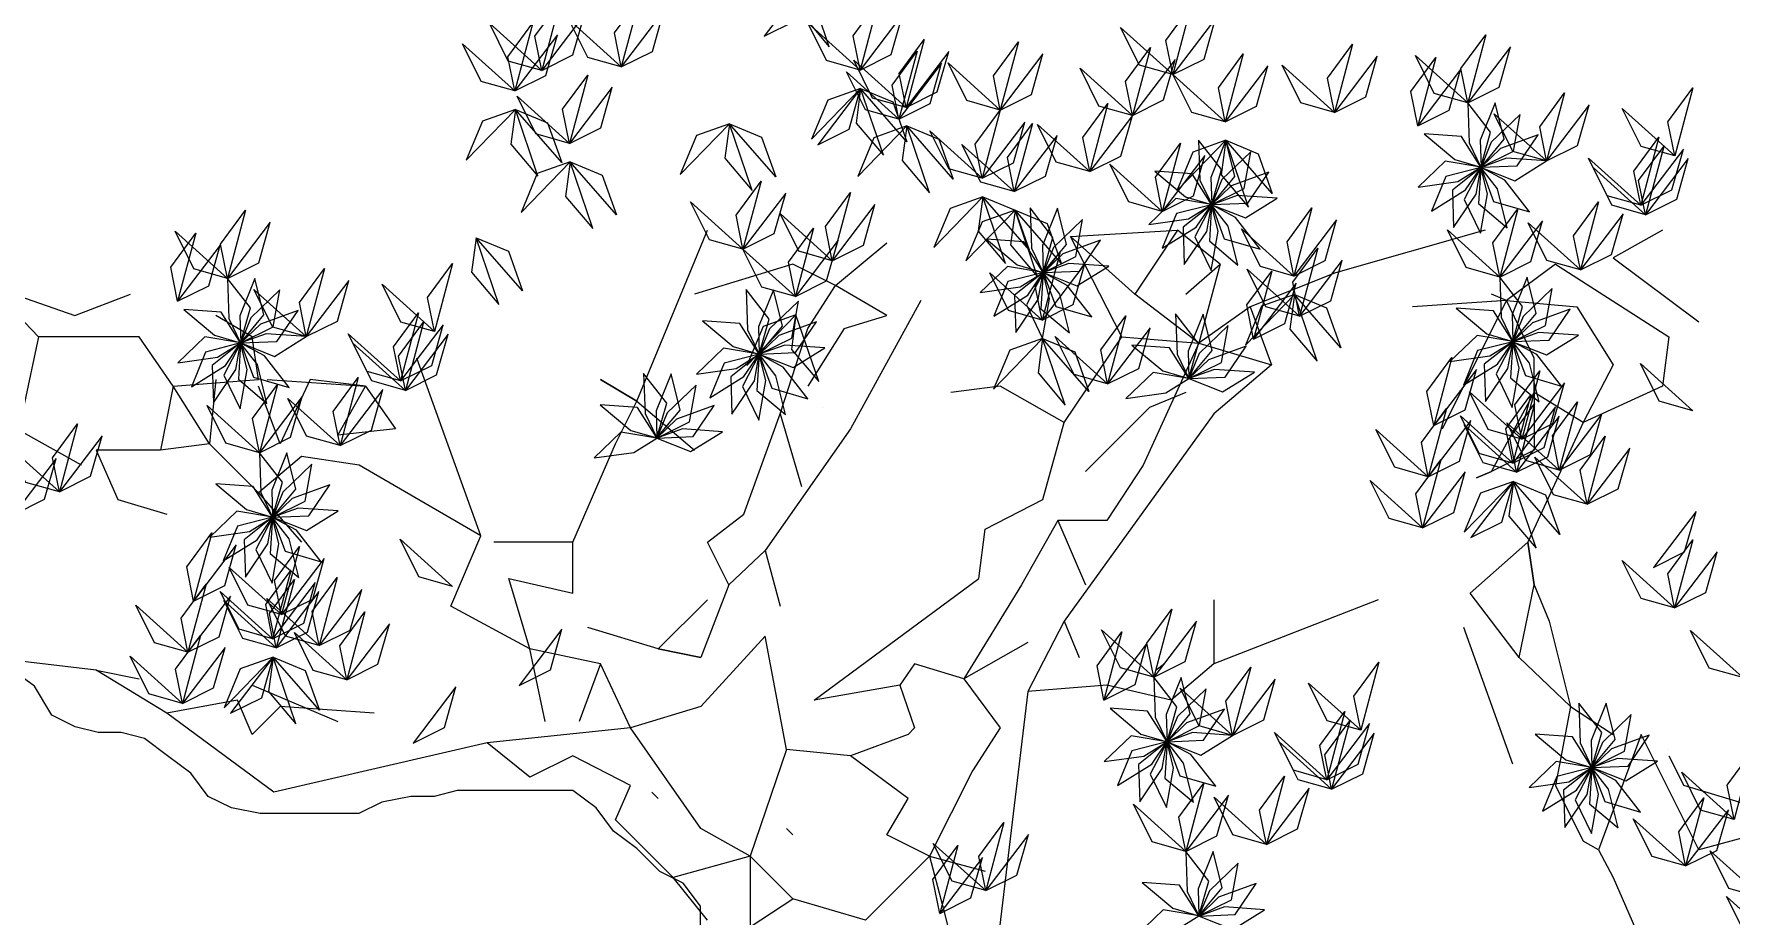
# Model space of a CAD drawing. Header units: inches. Extents: x 4350 to 28384, y -6772 to 993.
# Drawn here: x 15000.1 to 15144.4, y -863.1 to -788.1 of the extents above; entities that cross this region are included whole.
import ezdxf

# ---------------------------------------------------------------- set-up
doc = ezdxf.new("R2010")
doc.units = ezdxf.units.IN
doc.header["$MEASUREMENT"] = 0
doc.layers.add('ARREDAMENTO', color=2, linetype='Continuous', lineweight=18)

# ---------------------------------------------------------------- blocks, each defined once
blk = doc.blocks.new('jacaranda')
at = {"layer": 'ARREDAMENTO'}
for p, q in [((13969.01, 19360.82), (13975.01, 19375.36)), ((14005.91, 19374.82), (14014.99, 19375.36)), ((14014.99, 19375.36), (14011.36, 19369.91)), ((14018.63, 19372.45), (14014.99, 19375.36)), ((14041.16, 19375.36), (14028.44, 19371.73)), ((14056.25, 19375.36), (14052.07, 19373)), ((13985.91, 19370.64), (13990.28, 19374.27)), ((14011.36, 19369.91), (14005.91, 19374.82)), ((14010.27, 19366.28), (14005.91, 19374.82)), ((13982.28, 19372.45), (13973.92, 19369.91)), ((13985.91, 19370.64), (13982.28, 19372.45)), ((14015.72, 19369.91), (14018.63, 19372.45)), ((14018.63, 19372.45), (14016.81, 19365.73)), ((14047.16, 19372.45), (14042.98, 19369.37)), ((14047.16, 19372.45), (14047.16, 19372.45)), ((14047.16, 19372.45), (14056.79, 19366.28)), ((14052.07, 19373), (14059.34, 19367.55)), ((13913.94, 19370.64), (13921.21, 19368.09)), ((13918.12, 19366.28), (13913.94, 19370.64)), ((13983.55, 19367), (13985.91, 19370.64)), ((13990.28, 19368.09), (13985.91, 19370.64)), ((14028.44, 19371.73), (14021.17, 19368.82)), ((13921.21, 19368.09), (13925.94, 19369.91)), ((13993.18, 19369.37), (13987.19, 19358.46)), ((14016.81, 19365.73), (14011.36, 19369.91)), ((14042.98, 19369.37), (14034.99, 19368.82)), ((14037.53, 19358.46), (14042.98, 19369.37)), ((14042.98, 19369.37), (14041.71, 19369.91)), ((14045.34, 19364.46), (14042.98, 19369.37)), ((14042.98, 19369.37), (14048.98, 19368.82)), ((13936.3, 19366.28), (13933.21, 19368.09)), ((13986.64, 19367), (13990.28, 19368.09)), ((14021.17, 19368.82), (14016.81, 19365.73)), ((14021.17, 19368.82), (14022.99, 19363.91)), ((14048.98, 19368.82), (14052.07, 19363.91)), ((13918.12, 19366.28), (13916.85, 19360.28)), ((13926.67, 19366.28), (13918.12, 19366.28)), ((13929.57, 19362.1), (13926.67, 19366.28)), ((13936.84, 19362.64), (13936.3, 19366.28)), ((13981.19, 19359.73), (13983.55, 19367)), ((13986.64, 19367), (13983.55, 19362.1)), ((14005.36, 19359.01), (14010.27, 19366.28)), ((14010.27, 19366.28), (14016.81, 19365.73)), ((14056.79, 19366.28), (14056.25, 19362.1)), ((14016.81, 19365.73), (14012.09, 19355.37)), ((14016.81, 19365.73), (14022.99, 19363.91)), ((13955.74, 19349.37), (13950.29, 19364.46)), ((14022.99, 19363.91), (14018.08, 19359.73)), ((14045.34, 19361.55), (14045.34, 19364.46)), ((14052.07, 19363.91), (14049.52, 19359.01)), ((13929.57, 19362.1), (13928.48, 19356.64)), ((13929.57, 19362.1), (13936.84, 19362.64)), ((13932.66, 19357.19), (13929.57, 19362.1)), ((13933.21, 19362.64), (13932.66, 19357.19)), ((13938.66, 19357.19), (13936.84, 19362.1)), ((13937.57, 19362.64), (13945.93, 19362.1)), ((13941.21, 19362.64), (13938.66, 19357.19)), ((13945.93, 19362.1), (13941.21, 19362.64)), ((13943.57, 19357.92), (13945.93, 19362.1)), ((13945.93, 19362.1), (13948.47, 19358.46)), ((13969.01, 19360.82), (13965.92, 19362.64)), ((13965.92, 19362.64), (13969.01, 19360.82)), ((13999.91, 19362.1), (13995.73, 19361.55)), ((14005.36, 19359.01), (13999.91, 19362.1)), ((14056.25, 19362.1), (14049.52, 19359.01)), ((13967.19, 19357.19), (13969.01, 19360.82)), ((13969.01, 19360.82), (13973.92, 19356.64)), ((14015.72, 19361.55), (14012.63, 19360.28)), ((14041.71, 19354.83), (14045.34, 19361.55)), ((14049.52, 19359.01), (14045.34, 19361.55)), ((14045.34, 19361.55), (14045.34, 19356.64)), ((13921.76, 19355.37), (13913.94, 19359.73)), ((13978.1, 19351.19), (13981.19, 19359.73)), ((13981.19, 19359.73), (13983.01, 19353.55)), ((13984.82, 19360.28), (13984.82, 19360.28)), ((14018.08, 19359.73), (14005.36, 19342.1)), ((14012.63, 19360.28), (14007.18, 19354.83)), ((13948.47, 19358.46), (13943.57, 19357.92)), ((13987.19, 19358.46), (13979.92, 19348.1)), ((14003.54, 19352.46), (14005.36, 19359.01)), ((14049.52, 19359.01), (14044.8, 19348.83)), ((13928.48, 19356.64), (13923.03, 19356.64)), ((13923.03, 19356.64), (13924.85, 19352.46)), ((13932.66, 19357.19), (13928.48, 19356.64)), ((13936.84, 19353.01), (13932.66, 19357.19)), ((13963.56, 19348.83), (13967.19, 19357.19)), ((14045.34, 19356.64), (14041.71, 19354.83)), ((13940.48, 19356.1), (13936.84, 19353.01)), ((13945.39, 19355.37), (13940.48, 19356.1)), ((13955.74, 19349.37), (13945.39, 19355.37)), ((14012.09, 19355.37), (14009, 19350.65)), ((14041.71, 19354.83), (14040.44, 19354.28)), ((14040.44, 19354.28), (14041.71, 19354.83)), ((13924.85, 19352.46), (13929.03, 19351.19)), ((13936.84, 19353.01), (13940.48, 19348.83)), ((13998.64, 19349.92), (14003.54, 19352.46)), ((13975.01, 19348.83), (13978.1, 19351.19)), ((14004.82, 19350.65), (14001.73, 19345.19)), ((14009, 19350.65), (14004.82, 19350.65)), ((14004.82, 19350.65), (14007.18, 19345.19)), ((13953.2, 19343.38), (13955.74, 19349.37)), ((13998.09, 19345.74), (13998.64, 19349.92)), ((13963.56, 19348.83), (13956.84, 19348.83)), ((13963.56, 19344.47), (13963.56, 19348.83)), ((13976.83, 19345.19), (13975.01, 19348.83)), ((13979.92, 19348.1), (13976.83, 19345.19)), ((13979.92, 19348.1), (13981.19, 19343.38)), ((14044.8, 19348.83), (14039.89, 19344.47)), ((14045.34, 19345.19), (14044.8, 19348.83)), ((14044.8, 19348.83), (14045.34, 19345.19)), ((13959.92, 19339.74), (13958.11, 19345.74)), ((13958.11, 19345.74), (13963.56, 19344.47)), ((13976.83, 19345.19), (13974.46, 19339.01)), ((13984.1, 19335.38), (13998.09, 19345.74)), ((14001.73, 19345.19), (13996.82, 19337.2)), ((14044.07, 19339.01), (14045.34, 19345.19)), ((14045.34, 19345.19), (14046.62, 19342.1)), ((13959.92, 19339.74), (13953.2, 19343.38)), ((13975.01, 19343.92), (13970.83, 19339.74)), ((13975.01, 19343.92), (13975.01, 19343.92)), ((14032.08, 19343.92), (14018.08, 19338.47)), ((14018.08, 19343.92), (14018.08, 19338.47)), ((14044.07, 19339.01), (14039.89, 19344.47)), ((14005.36, 19342.1), (14002.27, 19336.11)), ((14005.36, 19342.1), (14006.63, 19339.01)), ((14046.62, 19342.1), (14048.43, 19334.83)), ((13970.83, 19339.74), (13964.83, 19341.56)), ((13979.92, 19340.83), (13974.46, 19334.83)), ((13981.73, 19331.2), (13979.92, 19340.83)), ((14002.27, 19340.29), (13996.82, 19337.2)), ((14043.53, 19329.93), (14039.35, 19341.56)), ((13923.03, 19337.92), (13913.94, 19339.01)), ((13965.92, 19338.47), (13959.92, 19339.74)), ((13961.2, 19333.56), (13959.92, 19339.74)), ((13970.83, 19339.74), (13974.46, 19339.01)), ((13974.46, 19339.01), (13970.83, 19339.74)), ((14048.43, 19334.83), (14044.07, 19339.01)), ((13929.03, 19334.29), (13923.03, 19337.92)), ((13923.03, 19337.92), (13926.67, 19337.2)), ((13965.92, 19338.47), (13964.1, 19333.56)), ((13968.47, 19333.02), (13965.92, 19338.47)), ((13992.64, 19338.47), (13991.37, 19336.65)), ((13996.82, 19337.2), (13992.64, 19338.47)), ((14013.9, 19338.47), (14013.18, 19337.92)), ((14018.08, 19338.47), (14014.45, 19335.38)), ((13936.3, 19336.65), (13943.57, 19333.56)), ((13991.37, 19336.65), (13984.1, 19335.38)), ((13991.37, 19336.65), (13992.64, 19333.02)), ((13996.82, 19337.2), (13999.91, 19333.02)), ((14002.27, 19336.11), (13999.36, 19311.75)), ((14009, 19336.65), (14002.27, 19336.11)), ((14014.45, 19335.38), (14009, 19336.65)), ((13935.03, 19335.38), (13929.03, 19334.29)), ((13936.3, 19332.47), (13935.03, 19335.38)), ((13938.66, 19334.83), (13936.3, 19332.47)), ((13946.66, 19334.29), (13938.66, 19334.83)), ((13974.46, 19334.83), (13968.47, 19333.02)), ((13974.46, 19334.83), (13968.47, 19333.02)), ((14048.43, 19334.83), (14047.16, 19328.11)), ((14048.43, 19334.83), (14052.07, 19332.47)), ((13938.12, 19327.56), (13929.03, 19334.29)), ((13946.66, 19334.29), (13946.66, 19334.29)), ((13956.29, 19331.74), (13938.12, 19327.56)), ((13968.47, 19333.02), (13956.29, 19331.74)), ((13959.92, 19328.84), (13956.29, 19331.74)), ((13974.46, 19324.47), (13968.47, 19333.02)), ((13992.09, 19332.47), (13987.19, 19330.65)), ((13992.64, 19333.02), (13992.09, 19332.47)), ((13999.91, 19333.02), (13997.55, 19329.38)), ((13999.91, 19333.02), (13997.55, 19329.38)), ((14054.43, 19332.47), (14050.8, 19322.66)), ((14059.34, 19322.66), (14054.43, 19332.47)), ((13963.56, 19330.65), (13959.92, 19328.84)), ((13968.47, 19328.11), (13963.56, 19330.65)), ((13981.73, 19331.2), (13978.64, 19322.11)), ((13987.19, 19330.65), (13981.73, 19331.2)), ((13992.09, 19327.02), (13987.19, 19330.65)), ((14056.79, 19331.2), (14056.79, 19331.2)), ((14056.79, 19330.65), (14058.07, 19328.11)), ((13997.55, 19329.38), (13993.91, 19322.11)), ((13967.19, 19325.2), (13968.47, 19328.11)), ((13970.28, 19327.56), (13970.83, 19327.02)), ((14047.16, 19328.11), (14049.52, 19323.38)), ((14070.24, 19324.47), (14058.07, 19328.11)), ((13990.28, 19323.93), (13992.09, 19327.02)), ((13972.1, 19320.29), (13967.19, 19325.2)), ((13978.64, 19322.11), (13974.46, 19324.47)), ((13981.73, 19324.47), (13982.28, 19323.93)), ((13993.91, 19322.11), (13990.28, 19323.93)), ((14050.8, 19322.66), (14049.52, 19323.38)), ((14064.06, 19323.93), (14059.34, 19322.66)), ((13978.64, 19322.11), (13972.1, 19320.29)), ((13982.28, 19318.48), (13978.64, 19322.11)), ((13978.64, 19322.11), (13978.64, 19316.11)), ((13988.46, 19316.66), (13993.91, 19322.11)), ((13993.91, 19322.11), (13995, 19317.93)), ((13993.91, 19322.11), (13998.64, 19320.84)), ((14050.8, 19322.66), (14052.07, 19320.29)), ((13975.01, 19316.66), (13972.1, 19320.29)), ((14052.07, 19320.29), (14054.43, 19314.84)), ((13973.92, 19318.48), (13973.92, 19318.48)), ((13978.64, 19316.11), (13982.28, 19318.48)), ((13988.46, 19316.66), (13982.28, 19318.48)), ((13995, 19317.93), (13997.55, 19308.12))]:
    blk.add_line(p, q, dxfattribs=at)
blk.add_lwpolyline([(13974.42, 19313.42), (13974.42, 19317.85), (13972.94, 19319.82), (13970.97, 19320.8), (13969, 19322.77), (13967.03, 19324.25), (13965.55, 19326.22), (13963.58, 19327.7), (13953.73, 19327.7), (13951.76, 19327.2), (13949.79, 19327.2), (13947.33, 19326.71), (13945.36, 19325.73), (13936.98, 19325.73), (13934.52, 19326.22), (13932.55, 19327.2), (13931.07, 19329.17), (13929.1, 19330.65), (13927.13, 19332.13), (13925.16, 19332.62), (13923.19, 19332.62), (13921.22, 19333.11), (13919.25, 19334.1), (13917.77, 19336.56), (13915.8, 19338.03)], dxfattribs=at)
at = {"layer": 'ARREDAMENTO', "lineweight": 0}
for points in [[(13979.83, 19391.85), (13982.48, 19393.17), (13983.46, 19396.63), (13979.83, 19391.85)], [(13983.46, 19396.63), (13983.07, 19393.69), (13985.38, 19390.95), (13983.46, 19396.63)], [(13960.92, 19388.94), (13960.34, 19391.84), (13962.46, 19394.73), (13960.92, 19388.94)], [(13960.92, 19388.94), (13963.58, 19390.26), (13964.55, 19393.71), (13960.92, 19388.94)], [(13967.69, 19389.24), (13967.11, 19392.14), (13969.23, 19395.03), (13967.69, 19389.24)], [(13967.69, 19389.24), (13970.35, 19390.56), (13971.32, 19394.01), (13967.69, 19389.24)], [(13988, 19388.96), (13987.41, 19391.87), (13989.54, 19394.76), (13988, 19388.96)], [(13988, 19388.96), (13990.65, 19390.29), (13991.63, 19393.74), (13988, 19388.96)], [(14014.61, 19388.59), (14014.02, 19391.49), (14016.15, 19394.38), (14014.61, 19388.59)], [(13960.92, 19388.94), (13958.07, 19389.74), (13956.47, 19392.96), (13960.92, 19388.94)], [(13958.63, 19387.19), (13958.04, 19390.1), (13960.17, 19392.99), (13958.63, 19387.19)], [(13967.69, 19389.24), (13964.84, 19390.04), (13963.24, 19393.26), (13967.69, 19389.24)], [(13988, 19388.96), (13985.15, 19389.77), (13983.55, 19392.98), (13988, 19388.96)], [(14014.61, 19388.59), (14011.76, 19389.39), (14010.16, 19392.6), (14014.61, 19388.59)], [(14014.61, 19388.59), (14017.26, 19389.91), (14018.24, 19393.36), (14014.61, 19388.59)], [(13958.63, 19387.19), (13955.77, 19388), (13954.17, 19391.21), (13958.63, 19387.19)], [(13958.63, 19387.19), (13961.28, 19388.51), (13962.26, 19391.96), (13958.63, 19387.19)], [(13991.92, 19385.79), (13991.33, 19388.69), (13993.46, 19391.58), (13991.92, 19385.79)], [(13999.93, 19385.56), (13999.35, 19388.47), (14001.47, 19391.36), (13999.93, 19385.56)], [(14011.17, 19385.1), (14010.59, 19388.01), (14012.71, 19390.9), (14011.17, 19385.1)], [(14028.36, 19385.36), (14027.77, 19388.27), (14029.9, 19391.16), (14028.36, 19385.36)], [(14039.69, 19386.19), (14039.11, 19389.09), (14041.23, 19391.98), (14039.69, 19386.19)], [(14039.69, 19386.19), (14042.35, 19387.51), (14043.32, 19390.96), (14039.69, 19386.19)], [(13991.92, 19385.79), (13989.07, 19386.59), (13987.47, 19389.81), (13991.92, 19385.79)], [(13991.31, 19384.8), (13990.72, 19387.7), (13992.85, 19390.59), (13991.31, 19384.8)], [(13991.31, 19384.8), (13993.96, 19386.12), (13994.94, 19389.57), (13991.31, 19384.8)], [(13991.92, 19385.79), (13994.57, 19387.11), (13995.55, 19390.56), (13991.92, 19385.79)], [(13999.93, 19385.56), (13997.08, 19386.37), (13995.48, 19389.58), (13999.93, 19385.56)], [(13999.93, 19385.56), (14002.58, 19386.88), (14003.56, 19390.34), (13999.93, 19385.56)], [(14011.17, 19385.1), (14013.82, 19386.43), (14014.8, 19389.88), (14011.17, 19385.1)], [(14019.06, 19384.57), (14018.48, 19387.47), (14020.6, 19390.36), (14019.06, 19384.57)], [(14019.06, 19384.57), (14021.71, 19385.89), (14022.69, 19389.34), (14019.06, 19384.57)], [(14028.36, 19385.36), (14025.5, 19386.17), (14023.9, 19389.38), (14028.36, 19385.36)], [(14028.36, 19385.36), (14031.01, 19386.69), (14031.99, 19390.14), (14028.36, 19385.36)], [(14035.44, 19384.24), (14034.86, 19387.15), (14036.99, 19390.04), (14035.44, 19384.24)], [(14039.69, 19386.19), (14036.84, 19386.99), (14035.24, 19390.21), (14039.69, 19386.19)], [(13963.28, 19382.73), (13962.7, 19385.64), (13964.83, 19388.53), (13963.28, 19382.73)], [(13991.31, 19384.8), (13988.45, 19385.6), (13986.85, 19388.82), (13991.31, 19384.8)], [(14011.17, 19385.1), (14008.32, 19385.91), (14006.72, 19389.12), (14011.17, 19385.1)], [(14019.06, 19384.57), (14016.21, 19385.37), (14014.61, 19388.59), (14019.06, 19384.57)], [(14035.44, 19384.24), (14038.1, 19385.56), (14039.07, 19389.02), (14035.44, 19384.24)], [(13963.28, 19382.73), (13960.43, 19383.54), (13958.83, 19386.75), (13963.28, 19382.73)], [(13963.28, 19382.73), (13965.94, 19384.06), (13966.91, 19387.51), (13963.28, 19382.73)], [(13988.05, 19387.4), (13985.26, 19386.4), (13983.88, 19383.09), (13988.05, 19387.4)], [(13984.42, 19382.62), (13987.07, 19383.94), (13988.05, 19387.4), (13984.42, 19382.62)], [(13988.05, 19387.4), (13987.66, 19384.46), (13989.98, 19381.72), (13988.05, 19387.4)], [(13988.05, 19387.4), (13990.79, 19386.26), (13991.99, 19382.88), (13988.05, 19387.4)], [(14046.39, 19381.24), (14045.81, 19384.14), (14047.93, 19387.03), (14046.39, 19381.24)], [(14057.3, 19381.67), (14056.71, 19384.57), (14058.84, 19387.46), (14057.3, 19381.67)], [(13958.68, 19385.62), (13955.89, 19384.63), (13954.5, 19381.32), (13958.68, 19385.62)], [(13958.68, 19385.62), (13958.29, 19382.68), (13960.6, 19379.94), (13958.68, 19385.62)], [(13958.68, 19385.62), (13961.41, 19384.48), (13962.62, 19381.1), (13958.68, 19385.62)], [(13998.39, 19379.77), (13997.8, 19382.67), (13999.93, 19385.56), (13998.39, 19379.77)], [(14007.54, 19380.33), (14006.96, 19383.24), (14009.08, 19386.13), (14007.54, 19380.33)], [(14007.54, 19380.33), (14010.19, 19381.65), (14011.17, 19385.1), (14007.54, 19380.33)], [(14039.69, 19386.19), (14039.81, 19382.78), (14040.81, 19380.7), (14041.64, 19383.68), (14039.69, 19386.19)], [(14042.02, 19386.17), (14040.75, 19383.01), (14040.82, 19380.7), (14042.78, 19383.08), (14042.02, 19386.17)], [(14044.14, 19385.2), (14041.69, 19382.84), (14040.82, 19380.7), (14043.58, 19382.07), (14044.14, 19385.2)], [(14046.39, 19381.24), (14043.54, 19382.04), (14041.94, 19385.26), (14046.39, 19381.24)], [(14046.39, 19381.24), (14049.04, 19382.56), (14050.02, 19386.01), (14046.39, 19381.24)], [(14057.3, 19381.67), (14054.44, 19382.47), (14052.84, 19385.69), (14057.3, 19381.67)], [(13976.89, 19384.41), (13974.09, 19383.41), (13972.71, 19380.1), (13976.89, 19384.41)], [(13976.89, 19384.41), (13976.5, 19381.47), (13978.81, 19378.73), (13976.89, 19384.41)], [(13976.89, 19384.41), (13979.62, 19383.27), (13980.83, 19379.89), (13976.89, 19384.41)], [(13991.97, 19384.22), (13989.18, 19383.22), (13987.8, 19379.91), (13991.97, 19384.22)], [(13991.97, 19384.22), (13991.58, 19381.28), (13993.9, 19378.54), (13991.97, 19384.22)], [(13991.97, 19384.22), (13994.71, 19383.08), (13995.91, 19379.7), (13991.97, 19384.22)], [(13998.39, 19379.77), (13995.54, 19380.57), (13993.94, 19383.79), (13998.39, 19379.77)], [(13998.39, 19379.77), (14001.04, 19381.09), (14002.02, 19384.54), (13998.39, 19379.77)], [(14001.12, 19378.63), (14000.54, 19381.53), (14002.67, 19384.42), (14001.12, 19378.63)], [(14007.54, 19380.33), (14004.69, 19381.14), (14003.09, 19384.35), (14007.54, 19380.33)], [(14001.12, 19378.63), (13998.27, 19379.43), (13996.67, 19382.64), (14001.12, 19378.63)], [(14001.12, 19378.63), (14003.78, 19379.95), (14004.76, 19383.4), (14001.12, 19378.63)], [(14013.71, 19376.94), (14013.12, 19379.85), (14015.25, 19382.74), (14013.71, 19376.94)], [(14019.11, 19383), (14016.32, 19382), (14014.94, 19378.69), (14019.11, 19383)], [(14016.78, 19383.02), (14016.9, 19379.61), (14017.91, 19377.54), (14018.74, 19380.51), (14016.78, 19383.02)], [(14019.11, 19383), (14017.84, 19379.84), (14017.91, 19377.53), (14019.87, 19379.91), (14019.11, 19383)], [(14019.11, 19383), (14018.72, 19380.06), (14021.04, 19377.32), (14019.11, 19383)], [(14019.11, 19383), (14021.85, 19381.86), (14023.05, 19378.48), (14019.11, 19383)], [(14035.98, 19383.54), (14038.59, 19381.35), (14040.81, 19380.7), (14039.15, 19383.31), (14035.98, 19383.54)], [(14045.69, 19383.46), (14042.49, 19382.29), (14040.82, 19380.7), (14043.9, 19380.83), (14045.69, 19383.46)], [(14054.41, 19377.47), (14053.82, 19380.37), (14055.95, 19383.26), (14054.41, 19377.47)], [(14054.82, 19376.66), (14054.23, 19379.57), (14056.36, 19382.46), (14054.82, 19376.66)], [(14054.41, 19377.47), (14057.06, 19378.79), (14058.04, 19382.24), (14054.41, 19377.47)], [(13963.34, 19381.17), (13960.54, 19380.17), (13959.16, 19376.86), (13963.34, 19381.17)], [(13963.34, 19381.17), (13962.95, 19378.23), (13965.26, 19375.49), (13963.34, 19381.17)], [(13963.34, 19381.17), (13966.07, 19380.03), (13967.28, 19376.65), (13963.34, 19381.17)], [(14013.71, 19376.94), (14010.85, 19377.75), (14009.25, 19380.96), (14013.71, 19376.94)], [(14013.71, 19376.94), (14016.36, 19378.26), (14017.34, 19381.71), (14013.71, 19376.94)], [(14021.23, 19382.03), (14018.78, 19379.67), (14017.91, 19377.53), (14020.67, 19378.9), (14021.23, 19382.03)], [(14035.47, 19379.01), (14038.84, 19379.48), (14040.8, 19380.7), (14037.76, 19381.21), (14035.47, 19379.01)], [(14036.62, 19376.98), (14039.51, 19378.79), (14040.8, 19380.69), (14037.82, 19379.93), (14036.62, 19376.98)], [(14038.49, 19375.59), (14040.4, 19378.42), (14040.81, 19380.69), (14038.39, 19378.77), (14038.49, 19375.59)], [(14040.77, 19375.09), (14041.36, 19378.45), (14040.81, 19380.69), (14039.38, 19377.95), (14040.77, 19375.09)], [(14043.05, 19375.56), (14042.23, 19378.86), (14040.81, 19380.69), (14040.62, 19377.61), (14043.05, 19375.56)], [(14046.39, 19381.24), (14042.99, 19381.47), (14040.82, 19380.69), (14043.69, 19379.56), (14046.39, 19381.24)], [(14044.95, 19376.91), (14042.85, 19379.6), (14040.82, 19380.69), (14041.89, 19377.8), (14044.95, 19376.91)], [(14054.41, 19377.47), (14051.56, 19378.27), (14049.96, 19381.48), (14054.41, 19377.47)], [(14054.82, 19376.66), (14051.96, 19377.47), (14050.36, 19380.68), (14054.82, 19376.66)], [(14054.82, 19376.66), (14057.47, 19377.98), (14058.45, 19381.44), (14054.82, 19376.66)], [(13978.04, 19373.73), (13977.46, 19376.64), (13979.59, 19379.53), (13978.04, 19373.73)], [(14013.07, 19380.37), (14015.68, 19378.18), (14017.9, 19377.53), (14016.25, 19380.14), (14013.07, 19380.37)], [(14022.78, 19380.29), (14019.58, 19379.12), (14017.91, 19377.53), (14020.99, 19377.66), (14022.78, 19380.29)], [(13978.04, 19373.73), (13980.7, 19375.06), (13981.68, 19378.51), (13978.04, 19373.73)], [(13985.64, 19372.76), (13985.05, 19375.67), (13987.18, 19378.56), (13985.64, 19372.76)], [(13998.44, 19378.2), (13995.65, 19377.2), (13994.27, 19373.89), (13998.44, 19378.2)], [(13998.44, 19378.2), (13998.05, 19375.26), (14000.37, 19372.52), (13998.44, 19378.2)], [(13998.44, 19378.2), (14001.18, 19377.06), (14002.38, 19373.68), (13998.44, 19378.2)], [(14012.56, 19375.84), (14015.93, 19376.31), (14017.89, 19377.53), (14014.85, 19378.04), (14012.56, 19375.84)], [(14023.48, 19378.07), (14020.08, 19378.3), (14017.91, 19377.52), (14020.78, 19376.39), (14023.48, 19378.07)], [(13934.19, 19371.25), (13933.61, 19374.16), (13935.73, 19377.05), (13934.19, 19371.25)], [(13978.04, 19373.73), (13975.19, 19374.54), (13973.59, 19377.75), (13978.04, 19373.73)], [(13985.64, 19372.76), (13982.79, 19373.57), (13981.19, 19376.78), (13985.64, 19372.76)], [(13985.64, 19372.76), (13988.29, 19374.08), (13989.27, 19377.54), (13985.64, 19372.76)], [(14001.18, 19377.06), (13998.38, 19376.06), (13997, 19372.75), (14001.18, 19377.06)], [(14001.18, 19377.06), (14000.79, 19374.12), (14003.1, 19371.38), (14001.18, 19377.06)], [(14001.18, 19377.06), (14003.91, 19375.92), (14005.12, 19372.54), (14001.18, 19377.06)], [(14002.46, 19377.24), (14002.58, 19373.83), (14003.58, 19371.76), (14004.41, 19374.73), (14002.46, 19377.24)], [(14004.79, 19377.22), (14003.51, 19374.06), (14003.58, 19371.76), (14005.55, 19374.13), (14004.79, 19377.22)], [(14013.71, 19373.81), (14016.6, 19375.62), (14017.89, 19377.52), (14014.91, 19376.76), (14013.71, 19373.81)], [(14015.58, 19372.43), (14017.49, 19375.25), (14017.9, 19377.52), (14015.48, 19375.61), (14015.58, 19372.43)], [(14017.86, 19371.92), (14018.45, 19375.28), (14017.9, 19377.52), (14016.47, 19374.79), (14017.86, 19371.92)], [(14020.14, 19372.39), (14019.32, 19375.7), (14017.9, 19377.52), (14017.71, 19374.44), (14020.14, 19372.39)], [(14022.04, 19373.74), (14019.94, 19376.43), (14017.91, 19377.52), (14018.98, 19374.63), (14022.04, 19373.74)], [(14024.9, 19371.44), (14024.32, 19374.35), (14026.44, 19377.24), (14024.9, 19371.44)], [(14042.41, 19371.37), (14041.82, 19374.27), (14043.95, 19377.16), (14042.41, 19371.37)], [(14049.27, 19371.97), (14048.69, 19374.87), (14050.82, 19377.76), (14049.27, 19371.97)], [(14049.27, 19371.97), (14051.93, 19373.29), (14052.9, 19376.74), (14049.27, 19371.97)], [(13929.94, 19369.31), (13929.36, 19372.22), (13931.49, 19375.11), (13929.94, 19369.31)], [(13934.19, 19371.25), (13931.34, 19372.06), (13929.74, 19375.27), (13934.19, 19371.25)], [(13934.19, 19371.25), (13936.85, 19372.57), (13937.82, 19376.03), (13934.19, 19371.25)], [(13982.5, 19369.72), (13981.91, 19372.62), (13984.04, 19375.51), (13982.5, 19369.72)], [(14006.91, 19376.26), (14004.46, 19373.89), (14003.59, 19371.75), (14006.35, 19373.12), (14006.91, 19376.26)], [(14024.9, 19371.44), (14022.05, 19372.25), (14020.45, 19375.46), (14024.9, 19371.44)], [(14024.9, 19371.44), (14027.56, 19372.77), (14028.53, 19376.22), (14024.9, 19371.44)], [(14042.41, 19371.37), (14039.56, 19372.17), (14037.96, 19375.39), (14042.41, 19371.37)], [(14042.41, 19371.37), (14045.06, 19372.69), (14046.04, 19376.14), (14042.41, 19371.37)], [(14049.27, 19371.97), (14046.42, 19372.77), (14044.82, 19375.98), (14049.27, 19371.97)], [(13929.94, 19369.31), (13932.6, 19370.63), (13933.57, 19374.08), (13929.94, 19369.31)], [(13955.35, 19374.71), (13954.96, 19371.77), (13957.28, 19369.03), (13955.35, 19374.71)], [(13955.35, 19374.71), (13958.09, 19373.57), (13959.29, 19370.19), (13955.35, 19374.71)], [(13982.5, 19369.72), (13979.64, 19370.52), (13978.04, 19373.73), (13982.5, 19369.72)], [(13982.5, 19369.72), (13985.15, 19371.04), (13986.13, 19374.49), (13982.5, 19369.72)], [(13998.75, 19374.59), (14001.36, 19372.4), (14003.57, 19371.76), (14001.92, 19374.36), (13998.75, 19374.59)], [(14003.48, 19367.71), (14002.9, 19370.62), (14005.02, 19373.51), (14003.48, 19367.71)], [(14008.46, 19374.51), (14005.25, 19373.35), (14003.59, 19371.75), (14006.67, 19371.88), (14008.46, 19374.51)], [(14025.39, 19368.03), (14024.8, 19370.94), (14026.93, 19373.83), (14025.39, 19368.03)], [(13940.89, 19366.3), (13940.31, 19369.21), (13942.43, 19372.1), (13940.89, 19366.3)], [(13951.79, 19366.73), (13951.21, 19369.64), (13953.34, 19372.53), (13951.79, 19366.73)], [(13998.23, 19370.06), (14001.61, 19370.54), (14003.57, 19371.75), (14000.53, 19372.27), (13998.23, 19370.06)], [(14003.48, 19367.71), (14006.13, 19369.03), (14007.11, 19372.49), (14003.48, 19367.71)], [(14009.16, 19372.29), (14005.76, 19372.53), (14003.59, 19371.75), (14006.45, 19370.61), (14009.16, 19372.29)], [(14025.39, 19368.03), (14022.53, 19368.84), (14020.93, 19372.05), (14025.39, 19368.03)], [(14025.39, 19368.03), (14028.04, 19369.35), (14029.02, 19372.81), (14025.39, 19368.03)], [(13934.19, 19371.25), (13934.31, 19367.85), (13935.31, 19365.77), (13936.14, 19368.74), (13934.19, 19371.25)], [(13936.52, 19371.23), (13935.25, 19368.07), (13935.32, 19365.77), (13937.28, 19368.14), (13936.52, 19371.23)], [(13940.89, 19366.3), (13943.54, 19367.62), (13944.52, 19371.08), (13940.89, 19366.3)], [(13951.79, 19366.73), (13948.94, 19367.54), (13947.34, 19370.75), (13951.79, 19366.73)], [(14003.48, 19367.71), (14000.63, 19368.52), (13999.03, 19371.73), (14003.48, 19367.71)], [(13999.38, 19368.03), (14002.27, 19369.84), (14003.57, 19371.75), (14000.58, 19370.98), (13999.38, 19368.03)], [(14001.26, 19366.65), (14003.16, 19369.47), (14003.57, 19371.74), (14001.15, 19369.83), (14001.26, 19366.65)], [(14003.53, 19366.14), (14004.12, 19369.5), (14003.57, 19371.74), (14002.15, 19369.01), (14003.53, 19366.14)], [(14005.82, 19366.61), (14004.99, 19369.92), (14003.58, 19371.74), (14003.38, 19368.66), (14005.82, 19366.61)], [(14007.71, 19367.97), (14005.61, 19370.65), (14003.58, 19371.74), (14004.66, 19368.85), (14007.71, 19367.97)], [(14021.48, 19366.09), (14020.89, 19368.99), (14023.02, 19371.88), (14021.48, 19366.09)], [(14021.48, 19366.09), (14024.13, 19367.41), (14025.11, 19370.86), (14021.48, 19366.09)], [(14042.41, 19371.37), (14042.53, 19367.96), (14043.53, 19365.88), (14044.36, 19368.86), (14042.41, 19371.37)], [(14044.74, 19371.35), (14043.46, 19368.19), (14043.53, 19365.88), (14045.5, 19368.26), (14044.74, 19371.35)], [(13938.64, 19370.27), (13936.19, 19367.9), (13935.32, 19365.76), (13938.08, 19367.14), (13938.64, 19370.27)], [(13940.89, 19366.3), (13938.04, 19367.11), (13936.44, 19370.32), (13940.89, 19366.3)], [(13978.31, 19370.3), (13978.42, 19366.89), (13979.43, 19364.81), (13980.26, 19367.79), (13978.31, 19370.3)], [(13980.64, 19370.28), (13979.36, 19367.12), (13979.43, 19364.81), (13981.4, 19367.19), (13980.64, 19370.28)], [(13982.76, 19369.31), (13980.31, 19366.95), (13979.43, 19364.81), (13982.2, 19366.18), (13982.76, 19369.31)], [(14024.95, 19369.88), (14022.16, 19368.88), (14020.78, 19365.57), (14024.95, 19369.88)], [(14024.95, 19369.88), (14024.56, 19366.94), (14026.88, 19364.2), (14024.95, 19369.88)], [(14024.95, 19369.88), (14027.69, 19368.74), (14028.9, 19365.36), (14024.95, 19369.88)], [(14046.86, 19370.38), (14044.41, 19368.02), (14043.54, 19365.88), (14046.3, 19367.25), (14046.86, 19370.38)], [(13930.48, 19368.6), (13933.09, 19366.41), (13935.31, 19365.77), (13933.65, 19368.37), (13930.48, 19368.6)], [(13940.19, 19368.52), (13936.99, 19367.36), (13935.32, 19365.76), (13938.4, 19365.89), (13940.19, 19368.52)], [(13948.91, 19362.53), (13948.32, 19365.44), (13950.45, 19368.33), (13948.91, 19362.53)], [(13982.55, 19368.15), (13979.76, 19367.15), (13978.38, 19363.84), (13982.55, 19368.15)], [(13982.55, 19368.15), (13982.16, 19365.21), (13984.48, 19362.47), (13982.55, 19368.15)], [(14009.06, 19362.28), (14008.47, 19365.19), (14010.6, 19368.08), (14009.06, 19362.28)], [(14014.84, 19368.23), (14014.96, 19364.82), (14015.97, 19362.74), (14016.8, 19365.71), (14014.84, 19368.23)], [(14017.18, 19368.21), (14015.9, 19365.05), (14015.97, 19362.74), (14017.94, 19365.12), (14017.18, 19368.21)], [(14038.7, 19368.72), (14041.31, 19366.53), (14043.52, 19365.88), (14041.87, 19368.49), (14038.7, 19368.72)], [(14048.41, 19368.64), (14045.2, 19367.47), (14043.54, 19365.88), (14046.62, 19366.01), (14048.41, 19368.64)], [(13929.97, 19364.07), (13933.34, 19364.55), (13935.3, 19365.76), (13932.26, 19366.28), (13929.97, 19364.07)], [(13940.89, 19366.3), (13937.49, 19366.54), (13935.32, 19365.76), (13938.19, 19364.62), (13940.89, 19366.3)], [(13948.91, 19362.53), (13946.06, 19363.34), (13944.46, 19366.55), (13948.91, 19362.53)], [(13949.32, 19361.73), (13948.73, 19364.63), (13950.86, 19367.52), (13949.32, 19361.73)], [(13948.91, 19362.53), (13951.56, 19363.85), (13952.54, 19367.3), (13948.91, 19362.53)], [(13949.32, 19361.73), (13951.97, 19363.05), (13952.95, 19366.5), (13949.32, 19361.73)], [(13974.6, 19367.65), (13977.21, 19365.46), (13979.42, 19364.81), (13977.77, 19367.42), (13974.6, 19367.65)], [(13984.3, 19367.57), (13981.1, 19366.4), (13979.44, 19364.81), (13982.52, 19364.94), (13984.3, 19367.57)], [(14009.06, 19362.28), (14006.21, 19363.09), (14004.61, 19366.3), (14009.06, 19362.28)], [(14009.06, 19362.28), (14011.71, 19363.6), (14012.69, 19367.06), (14009.06, 19362.28)], [(14019.3, 19367.24), (14016.85, 19364.87), (14015.97, 19362.74), (14018.74, 19364.11), (14019.3, 19367.24)], [(14038.18, 19364.19), (14041.56, 19364.66), (14043.52, 19365.88), (14040.48, 19366.39), (14038.18, 19364.19)], [(14049.11, 19366.42), (14045.71, 19366.65), (14043.54, 19365.87), (14046.4, 19364.74), (14049.11, 19366.42)], [(13931.12, 19362.04), (13934.01, 19363.85), (13935.3, 19365.76), (13932.32, 19364.99), (13931.12, 19362.04)], [(13932.99, 19360.66), (13934.9, 19363.49), (13935.3, 19365.76), (13932.89, 19363.84), (13932.99, 19360.66)], [(13935.27, 19360.16), (13935.86, 19363.51), (13935.31, 19365.75), (13933.88, 19363.02), (13935.27, 19360.16)], [(13937.55, 19360.62), (13936.73, 19363.93), (13935.31, 19365.75), (13935.12, 19362.67), (13937.55, 19360.62)], [(13939.45, 19361.98), (13937.35, 19364.66), (13935.32, 19365.75), (13936.39, 19362.86), (13939.45, 19361.98)], [(13949.32, 19361.73), (13946.46, 19362.53), (13944.86, 19365.75), (13949.32, 19361.73)], [(13974.08, 19363.12), (13977.46, 19363.59), (13979.42, 19364.81), (13976.38, 19365.32), (13974.08, 19363.12)], [(13975.23, 19361.09), (13978.12, 19362.9), (13979.42, 19364.8), (13976.43, 19364.04), (13975.23, 19361.09)], [(13977.1, 19359.7), (13979.01, 19362.53), (13979.42, 19364.8), (13977, 19362.88), (13977.1, 19359.7)], [(13979.38, 19359.2), (13979.97, 19362.56), (13979.42, 19364.8), (13977.99, 19362.06), (13979.38, 19359.2)], [(13981.66, 19359.67), (13980.84, 19362.97), (13979.43, 19364.8), (13979.23, 19361.72), (13981.66, 19359.67)], [(13985, 19365.35), (13981.6, 19365.58), (13979.43, 19364.8), (13982.3, 19363.67), (13985, 19365.35)], [(13983.56, 19361.02), (13981.46, 19363.71), (13979.43, 19364.8), (13980.5, 19361.91), (13983.56, 19361.02)], [(14003.53, 19366.14), (14000.74, 19365.15), (13999.36, 19361.84), (14003.53, 19366.14)], [(14003.53, 19366.14), (14003.14, 19363.21), (14005.46, 19360.46), (14003.53, 19366.14)], [(14003.53, 19366.14), (14006.27, 19365), (14007.47, 19361.62), (14003.53, 19366.14)], [(14011.13, 19365.58), (14013.75, 19363.39), (14015.96, 19362.74), (14014.31, 19365.35), (14011.13, 19365.58)], [(14020.84, 19365.5), (14017.64, 19364.33), (14015.97, 19362.73), (14019.06, 19362.86), (14020.84, 19365.5)], [(14039.33, 19362.16), (14042.22, 19363.97), (14043.52, 19365.87), (14040.53, 19365.11), (14039.33, 19362.16)], [(14041.21, 19360.77), (14043.11, 19363.6), (14043.52, 19365.87), (14041.1, 19363.95), (14041.21, 19360.77)], [(14043.48, 19360.27), (14044.07, 19363.63), (14043.52, 19365.87), (14042.1, 19363.13), (14043.48, 19360.27)], [(14045.77, 19360.74), (14044.94, 19364.04), (14043.53, 19365.87), (14043.33, 19362.79), (14045.77, 19360.74)], [(14047.66, 19362.09), (14045.56, 19364.78), (14043.53, 19365.87), (14044.61, 19362.98), (14047.66, 19362.09)], [(14021.54, 19363.28), (14018.14, 19363.51), (14015.97, 19362.73), (14018.84, 19361.6), (14021.54, 19363.28)], [(14036.81, 19358.74), (14036.22, 19361.64), (14038.35, 19364.53), (14036.81, 19358.74)], [(14036.81, 19358.74), (14039.46, 19360.06), (14040.44, 19363.51), (14036.81, 19358.74)], [(14044.29, 19357.59), (14043.7, 19360.5), (14045.83, 19363.39), (14044.29, 19357.59)], [(14058.83, 19359.99), (14055.98, 19360.8), (14054.38, 19364.01), (14058.83, 19359.99)], [(13936.91, 19356.43), (13936.32, 19359.34), (13938.45, 19362.23), (13936.91, 19356.43)], [(13943.77, 19357.03), (13943.19, 19359.94), (13945.31, 19362.83), (13943.77, 19357.03)], [(13969.59, 19363.16), (13969.71, 19359.75), (13970.72, 19357.68), (13971.55, 19360.65), (13969.59, 19363.16)], [(13971.92, 19363.14), (13970.65, 19359.98), (13970.72, 19357.68), (13972.69, 19360.05), (13971.92, 19363.14)], [(13974.05, 19362.18), (13971.59, 19359.81), (13970.72, 19357.67), (13973.49, 19359.04), (13974.05, 19362.18)], [(14010.62, 19361.05), (14014, 19361.52), (14015.96, 19362.74), (14012.92, 19363.25), (14010.62, 19361.05)], [(14044.29, 19357.59), (14046.94, 19358.91), (14047.92, 19362.36), (14044.29, 19357.59)], [(13936.91, 19356.43), (13939.56, 19357.75), (13940.54, 19361.21), (13936.91, 19356.43)], [(13943.77, 19357.03), (13940.92, 19357.84), (13939.32, 19361.05), (13943.77, 19357.03)], [(13943.77, 19357.03), (13946.43, 19358.35), (13947.4, 19361.8), (13943.77, 19357.03)], [(13965.88, 19360.51), (13968.49, 19358.32), (13970.71, 19357.68), (13969.06, 19360.28), (13965.88, 19360.51)], [(14044.29, 19357.59), (14041.44, 19358.4), (14039.84, 19361.61), (14044.29, 19357.59)], [(14043.52, 19355.55), (14042.94, 19358.46), (14045.07, 19361.35), (14043.52, 19355.55)], [(14043.84, 19354.77), (14043.26, 19357.68), (14045.38, 19360.57), (14043.84, 19354.77)], [(14047.48, 19354.95), (14046.9, 19357.86), (14049.03, 19360.75), (14047.48, 19354.95)], [(13936.91, 19356.43), (13934.06, 19357.24), (13932.46, 19360.45), (13936.91, 19356.43)], [(13975.59, 19360.43), (13972.39, 19359.27), (13970.72, 19357.67), (13973.81, 19357.8), (13975.59, 19360.43)], [(14036.33, 19354.38), (14035.75, 19357.29), (14037.87, 19360.18), (14036.33, 19354.38)], [(14036.33, 19354.38), (14038.98, 19355.71), (14039.96, 19359.16), (14036.33, 19354.38)], [(14043.52, 19355.55), (14040.67, 19356.36), (14039.07, 19359.57), (14043.52, 19355.55)], [(14043.52, 19355.55), (14046.18, 19356.87), (14047.15, 19360.32), (14043.52, 19355.55)], [(14043.84, 19354.77), (14046.5, 19356.09), (14047.47, 19359.54), (14043.84, 19354.77)], [(14047.48, 19354.95), (14050.14, 19356.27), (14051.11, 19359.73), (14047.48, 19354.95)], [(13919.89, 19353.1), (13919.3, 19356), (13921.43, 19358.89), (13919.89, 19353.1)], [(13919.89, 19353.1), (13922.54, 19354.42), (13923.52, 19357.87), (13919.89, 19353.1)], [(13965.37, 19355.98), (13968.75, 19356.45), (13970.71, 19357.67), (13967.66, 19358.18), (13965.37, 19355.98)], [(13976.29, 19358.21), (13972.89, 19358.45), (13970.72, 19357.67), (13973.59, 19356.53), (13976.29, 19358.21)], [(14036.33, 19354.38), (14033.48, 19355.19), (14031.88, 19358.4), (14036.33, 19354.38)], [(14043.84, 19354.77), (14040.99, 19355.58), (14039.39, 19358.79), (14043.84, 19354.77)], [(14047.48, 19354.95), (14044.63, 19355.76), (14043.03, 19358.97), (14047.48, 19354.95)], [(14049.84, 19352.04), (14049.25, 19354.95), (14051.38, 19357.84), (14049.84, 19352.04)], [(13919.89, 19353.1), (13917.03, 19353.9), (13915.43, 19357.12), (13919.89, 19353.1)], [(13936.91, 19356.43), (13937.03, 19353.03), (13938.03, 19350.95), (13938.86, 19353.92), (13936.91, 19356.43)], [(13939.24, 19356.41), (13937.96, 19353.25), (13938.03, 19350.95), (13940, 19353.32), (13939.24, 19356.41)], [(14049.84, 19352.04), (14052.49, 19353.36), (14053.47, 19356.82), (14049.84, 19352.04)], [(13915.98, 19351.15), (13918.63, 19352.47), (13919.61, 19355.93), (13915.98, 19351.15)], [(13941.36, 19355.45), (13938.91, 19353.08), (13938.04, 19350.95), (13940.8, 19352.32), (13941.36, 19355.45)], [(14035.85, 19350.03), (14035.27, 19352.94), (14037.39, 19355.83), (14035.85, 19350.03)], [(14035.85, 19350.03), (14038.51, 19351.35), (14039.48, 19354.81), (14035.85, 19350.03)], [(14049.84, 19352.04), (14046.99, 19352.85), (14045.39, 19356.06), (14049.84, 19352.04)], [(13933.2, 19353.78), (13935.81, 19351.59), (13938.02, 19350.95), (13936.37, 19353.55), (13933.2, 19353.78)], [(13942.9, 19353.7), (13939.7, 19352.54), (13938.04, 19350.94), (13941.12, 19351.07), (13942.9, 19353.7)], [(14035.85, 19350.03), (14033, 19350.84), (14031.4, 19354.05), (14035.85, 19350.03)], [(14043.58, 19353.98), (14040.78, 19352.99), (14039.4, 19349.67), (14043.58, 19353.98)], [(14039.95, 19349.21), (14042.6, 19350.53), (14043.58, 19353.98), (14039.95, 19349.21)], [(14043.58, 19353.98), (14043.19, 19351.04), (14045.5, 19348.3), (14043.58, 19353.98)], [(14043.58, 19353.98), (14046.31, 19352.84), (14047.52, 19349.46), (14043.58, 19353.98)], [(13932.68, 19349.25), (13936.06, 19349.73), (13938.02, 19350.94), (13934.98, 19351.46), (13932.68, 19349.25)], [(13933.83, 19347.22), (13936.72, 19349.03), (13938.02, 19350.94), (13935.03, 19350.17), (13933.83, 19347.22)], [(13935.71, 19345.84), (13937.61, 19348.67), (13938.02, 19350.94), (13935.6, 19349.02), (13935.71, 19345.84)], [(13937.98, 19345.34), (13938.57, 19348.69), (13938.02, 19350.93), (13936.59, 19348.2), (13937.98, 19345.34)], [(13940.27, 19345.8), (13939.44, 19349.11), (13938.03, 19350.93), (13937.83, 19347.85), (13940.27, 19345.8)], [(13942.16, 19347.16), (13940.06, 19349.84), (13938.03, 19350.93), (13939.11, 19348.04), (13942.16, 19347.16)], [(13943.61, 19351.48), (13940.21, 19351.72), (13938.04, 19350.94), (13940.9, 19349.8), (13943.61, 19351.48)], [(14055.49, 19346.67), (14058.14, 19347.99), (14059.12, 19351.44), (14055.49, 19346.67)], [(13931.31, 19343.8), (13930.72, 19346.71), (13932.85, 19349.6), (13931.31, 19343.8)], [(13953.33, 19345.06), (13950.48, 19345.86), (13948.88, 19349.08), (13953.33, 19345.06)], [(14057.29, 19343.23), (14056.71, 19346.13), (14058.84, 19349.02), (14057.29, 19343.23)], [(13931.31, 19343.8), (13933.96, 19345.12), (13934.94, 19348.58), (13931.31, 19343.8)], [(13938.79, 19342.66), (13938.2, 19345.56), (13940.33, 19348.45), (13938.79, 19342.66)], [(14057.29, 19343.23), (14059.95, 19344.55), (14060.92, 19348), (14057.29, 19343.23)], [(13938.79, 19342.66), (13935.93, 19343.46), (13934.34, 19346.67), (13938.79, 19342.66)], [(13938.02, 19340.61), (13937.44, 19343.52), (13939.57, 19346.41), (13938.02, 19340.61)], [(13938.79, 19342.66), (13941.44, 19343.98), (13942.42, 19347.43), (13938.79, 19342.66)], [(14057.29, 19343.23), (14054.44, 19344.04), (14052.84, 19347.25), (14057.29, 19343.23)], [(13930.83, 19339.45), (13930.24, 19342.36), (13932.37, 19345.25), (13930.83, 19339.45)], [(13938.02, 19340.61), (13935.17, 19341.42), (13933.57, 19344.63), (13938.02, 19340.61)], [(13938.34, 19339.84), (13937.76, 19342.74), (13939.88, 19345.63), (13938.34, 19339.84)], [(13938.02, 19340.61), (13940.68, 19341.94), (13941.65, 19345.39), (13938.02, 19340.61)], [(13938.34, 19339.84), (13941, 19341.16), (13941.97, 19344.61), (13938.34, 19339.84)], [(13941.98, 19340.02), (13941.4, 19342.92), (13943.53, 19345.81), (13941.98, 19340.02)], [(13941.98, 19340.02), (13944.64, 19341.34), (13945.61, 19344.79), (13941.98, 19340.02)], [(13930.83, 19339.45), (13927.98, 19340.26), (13926.38, 19343.47), (13930.83, 19339.45)], [(13930.83, 19339.45), (13933.48, 19340.77), (13934.46, 19344.22), (13930.83, 19339.45)], [(13938.34, 19339.84), (13935.49, 19340.64), (13933.89, 19343.85), (13938.34, 19339.84)], [(13941.98, 19340.02), (13939.13, 19340.82), (13937.53, 19344.04), (13941.98, 19340.02)], [(13944.34, 19337.11), (13943.75, 19340.01), (13945.88, 19342.9), (13944.34, 19337.11)], [(13944.34, 19337.11), (13946.99, 19338.43), (13947.97, 19341.88), (13944.34, 19337.11)], [(14012.99, 19337.34), (14012.4, 19340.24), (14014.53, 19343.13), (14012.99, 19337.34)], [(14012.99, 19337.34), (14015.64, 19338.66), (14016.62, 19342.11), (14012.99, 19337.34)], [(13930.35, 19335.1), (13929.77, 19338.01), (13931.89, 19340.89), (13930.35, 19335.1)], [(13944.34, 19337.11), (13941.49, 19337.91), (13939.89, 19341.13), (13944.34, 19337.11)], [(13959.01, 19336.64), (13961.67, 19337.96), (13962.64, 19341.41), (13959.01, 19336.64)], [(14008.74, 19335.39), (14008.16, 19338.3), (14010.28, 19341.19), (14008.74, 19335.39)], [(14012.99, 19337.34), (14010.14, 19338.14), (14008.54, 19341.35), (14012.99, 19337.34)], [(14063.09, 19337.3), (14060.24, 19338.11), (14058.64, 19341.32), (14063.09, 19337.3)], [(13930.35, 19335.1), (13927.5, 19335.91), (13925.9, 19339.12), (13930.35, 19335.1)], [(13930.35, 19335.1), (13933, 19336.42), (13933.98, 19339.87), (13930.35, 19335.1)], [(13938.08, 19339.05), (13935.28, 19338.05), (13933.9, 19334.74), (13938.08, 19339.05)], [(13934.45, 19334.27), (13937.1, 19335.59), (13938.08, 19339.05), (13934.45, 19334.27)], [(13938.08, 19339.05), (13937.69, 19336.11), (13940, 19333.37), (13938.08, 19339.05)], [(13938.08, 19339.05), (13940.81, 19337.91), (13942.02, 19334.53), (13938.08, 19339.05)], [(14008.74, 19335.39), (14011.4, 19336.71), (14012.37, 19340.17), (14008.74, 19335.39)], [(14019.69, 19332.38), (14019.1, 19335.29), (14021.23, 19338.18), (14019.69, 19332.38)], [(14030.59, 19332.82), (14030.01, 19335.72), (14032.14, 19338.61), (14030.59, 19332.82)], [(13949.99, 19331.73), (13952.64, 19333.05), (13953.62, 19336.51), (13949.99, 19331.73)], [(14012.99, 19337.34), (14013.11, 19333.93), (14014.11, 19331.85), (14014.94, 19334.82), (14012.99, 19337.34)], [(14015.32, 19337.32), (14014.04, 19334.16), (14014.12, 19331.85), (14016.08, 19334.23), (14015.32, 19337.32)], [(14017.44, 19336.35), (14014.99, 19333.98), (14014.12, 19331.85), (14016.88, 19333.22), (14017.44, 19336.35)], [(14019.69, 19332.38), (14016.84, 19333.19), (14015.24, 19336.4), (14019.69, 19332.38)], [(14019.69, 19332.38), (14022.34, 19333.71), (14023.32, 19337.16), (14019.69, 19332.38)], [(14030.59, 19332.82), (14027.74, 19333.62), (14026.14, 19336.84), (14030.59, 19332.82)], [(14009.28, 19334.69), (14011.89, 19332.49), (14014.11, 19331.85), (14012.45, 19334.46), (14009.28, 19334.69)], [(14018.99, 19334.61), (14015.78, 19333.44), (14014.12, 19331.84), (14017.2, 19331.97), (14018.99, 19334.61)], [(14049.14, 19335.14), (14049.26, 19331.74), (14050.26, 19329.66), (14051.09, 19332.63), (14049.14, 19335.14)], [(14051.47, 19335.12), (14050.19, 19331.96), (14050.26, 19329.66), (14052.23, 19332.03), (14051.47, 19335.12)], [(14027.71, 19328.61), (14027.12, 19331.52), (14029.25, 19334.41), (14027.71, 19328.61)], [(14028.11, 19327.81), (14027.53, 19330.72), (14029.66, 19333.61), (14028.11, 19327.81)], [(14027.71, 19328.61), (14030.36, 19329.93), (14031.34, 19333.39), (14027.71, 19328.61)], [(14053.59, 19334.16), (14051.14, 19331.79), (14050.27, 19329.65), (14053.03, 19331.03), (14053.59, 19334.16)], [(14008.77, 19330.16), (14012.14, 19330.63), (14014.1, 19331.85), (14011.06, 19332.36), (14008.77, 19330.16)], [(14009.91, 19328.13), (14012.81, 19329.93), (14014.1, 19331.84), (14011.11, 19331.07), (14009.91, 19328.13)], [(14011.79, 19326.74), (14013.7, 19329.57), (14014.1, 19331.84), (14011.69, 19329.92), (14011.79, 19326.74)], [(14014.06, 19326.24), (14014.66, 19329.6), (14014.11, 19331.84), (14012.68, 19329.1), (14014.06, 19326.24)], [(14016.35, 19326.71), (14015.52, 19330.01), (14014.11, 19331.83), (14013.92, 19328.76), (14016.35, 19326.71)], [(14018.25, 19328.06), (14016.15, 19330.75), (14014.11, 19331.84), (14015.19, 19328.94), (14018.25, 19328.06)], [(14019.69, 19332.38), (14016.29, 19332.62), (14014.12, 19331.84), (14016.99, 19330.7), (14019.69, 19332.38)], [(14027.71, 19328.61), (14024.86, 19329.42), (14023.26, 19332.63), (14027.71, 19328.61)], [(14028.11, 19327.81), (14025.26, 19328.62), (14023.66, 19331.83), (14028.11, 19327.81)], [(14028.11, 19327.81), (14030.77, 19329.13), (14031.74, 19332.58), (14028.11, 19327.81)], [(14045.43, 19332.49), (14048.04, 19330.3), (14050.25, 19329.66), (14048.6, 19332.26), (14045.43, 19332.49)], [(14055.13, 19332.41), (14051.93, 19331.25), (14050.27, 19329.65), (14053.35, 19329.78), (14055.13, 19332.41)], [(14044.91, 19327.96), (14048.29, 19328.44), (14050.25, 19329.65), (14047.21, 19330.17), (14044.91, 19327.96)], [(14055.84, 19330.19), (14052.44, 19330.43), (14050.27, 19329.65), (14053.13, 19328.51), (14055.84, 19330.19)], [(14062.35, 19325.23), (14061.76, 19328.14), (14063.89, 19331.03), (14062.35, 19325.23)], [(14022.57, 19323.11), (14021.99, 19326.02), (14024.11, 19328.91), (14022.57, 19323.11)], [(14046.06, 19325.93), (14048.95, 19327.74), (14050.25, 19329.65), (14047.26, 19328.88), (14046.06, 19325.93)], [(14047.94, 19324.55), (14049.84, 19327.37), (14050.25, 19329.64), (14047.83, 19327.73), (14047.94, 19324.55)], [(14050.21, 19324.05), (14050.8, 19327.4), (14050.25, 19329.64), (14048.82, 19326.91), (14050.21, 19324.05)], [(14052.5, 19324.51), (14051.67, 19327.82), (14050.26, 19329.64), (14050.06, 19326.56), (14052.5, 19324.51)], [(14054.39, 19325.87), (14052.29, 19328.55), (14050.26, 19329.64), (14051.34, 19326.75), (14054.39, 19325.87)], [(14062.35, 19325.23), (14059.49, 19326.04), (14057.89, 19329.25), (14062.35, 19325.23)], [(14015.71, 19322.52), (14015.12, 19325.42), (14017.25, 19328.31), (14015.71, 19322.52)], [(14015.71, 19322.52), (14018.36, 19323.84), (14019.34, 19327.29), (14015.71, 19322.52)], [(14022.57, 19323.11), (14025.22, 19324.43), (14026.2, 19327.89), (14022.57, 19323.11)], [(14015.71, 19322.52), (14012.85, 19323.32), (14011.25, 19326.54), (14015.71, 19322.52)], [(14022.57, 19323.11), (14019.72, 19323.92), (14018.12, 19327.13), (14022.57, 19323.11)], [(14058.22, 19321.28), (14057.64, 19324.19), (14059.77, 19327.08), (14058.22, 19321.28)], [(14058.22, 19321.28), (14060.88, 19322.6), (14061.86, 19326.06), (14058.22, 19321.28)], [(13998.69, 19319.18), (13998.1, 19322.09), (14000.23, 19324.98), (13998.69, 19319.18)], [(14058.22, 19321.28), (14055.37, 19322.09), (14053.77, 19325.3), (14058.22, 19321.28)], [(13994.78, 19317.23), (13994.19, 19320.14), (13996.32, 19323.03), (13994.78, 19317.23)], [(13998.69, 19319.18), (13995.83, 19319.99), (13994.23, 19323.2), (13998.69, 19319.18)], [(13998.69, 19319.18), (14001.34, 19320.5), (14002.32, 19323.95), (13998.69, 19319.18)], [(13994.78, 19317.23), (13997.43, 19318.56), (13998.41, 19322.01), (13994.78, 19317.23)], [(14015.71, 19322.52), (14015.83, 19319.11), (14016.83, 19317.03), (14017.66, 19320), (14015.71, 19322.52)], [(14018.04, 19322.5), (14016.76, 19319.34), (14016.83, 19317.03), (14018.8, 19319.41), (14018.04, 19322.5)], [(14020.16, 19321.53), (14017.71, 19319.16), (14016.83, 19317.03), (14019.6, 19318.4), (14020.16, 19321.53)], [(14064.76, 19318.56), (14061.91, 19319.36), (14060.31, 19322.58), (14064.76, 19318.56)], [(14064.76, 19318.56), (14061.91, 19319.36), (14060.31, 19322.58), (14064.76, 19318.56)], [(14012, 19319.87), (14014.61, 19317.68), (14016.82, 19317.03), (14015.17, 19319.64), (14012, 19319.87)], [(14021.7, 19319.79), (14018.5, 19318.62), (14016.84, 19317.02), (14019.92, 19317.15), (14021.7, 19319.79)], [(14066.16, 19314.66), (14063.31, 19315.47), (14061.71, 19318.68), (14066.16, 19314.66)], [(14011.48, 19315.34), (14014.86, 19315.81), (14016.82, 19317.03), (14013.78, 19317.54), (14011.48, 19315.34)], [(14022.41, 19317.56), (14019.01, 19317.8), (14016.84, 19317.02), (14019.7, 19315.89), (14022.41, 19317.56)]]:
    blk.add_lwpolyline(points, dxfattribs=at)

msp = doc.modelspace()

# ---------------------------------------------------------------- block references
at = {"layer": 'ARREDAMENTO'}
msp.add_blockref('jacaranda', (1082.35, -20180.1), dxfattribs=at)

doc.saveas('drawing.dxf')
